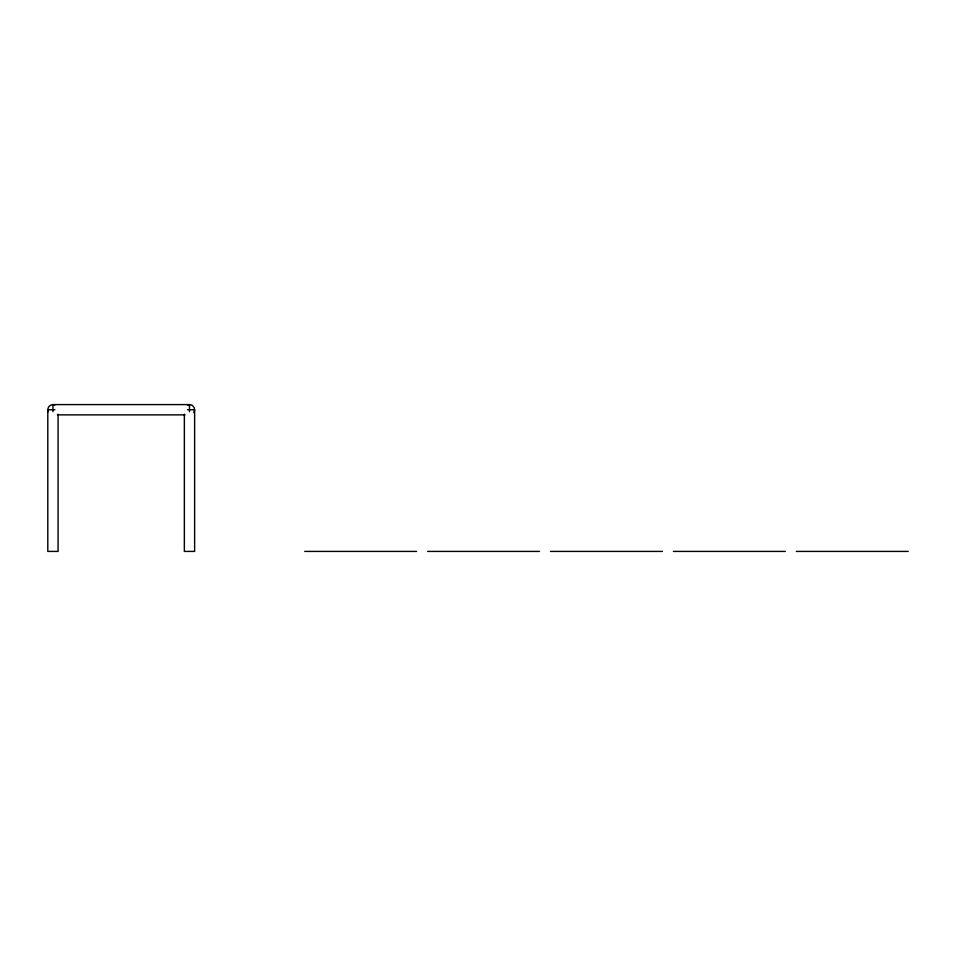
<?xml version="1.0" encoding="UTF-8"?>
<svg xmlns="http://www.w3.org/2000/svg" width="956" height="956" viewBox="0 0 956 956"><rect width="100%" height="100%" fill="white"/><g stroke="black" fill="none" stroke-linecap="round" stroke-linejoin="round"><path stroke-width="1.43" d="M54.91 409.73L47.8 409.73L47.8 551.409L58.077 551.409L58.077 414.199M187.519 409.73L194.63 409.73L194.63 551.409L184.353 551.409L184.353 414.199M57.396 414.868L185.034 414.868M304.749 551.409L416.625 551.409M427.643 551.409L539.519 551.409M550.537 551.409L662.412 551.409M673.43 551.409L785.306 551.409M796.324 551.409L908.2 551.409M189.491 411.689L189.491 404.591L52.938 404.591L52.938 411.689M48.194 411.689A5.138 5.138 0 0 1 54.91 404.974M187.519 404.974A5.138 5.138 0 0 1 193.757 412.586"/></g></svg>
